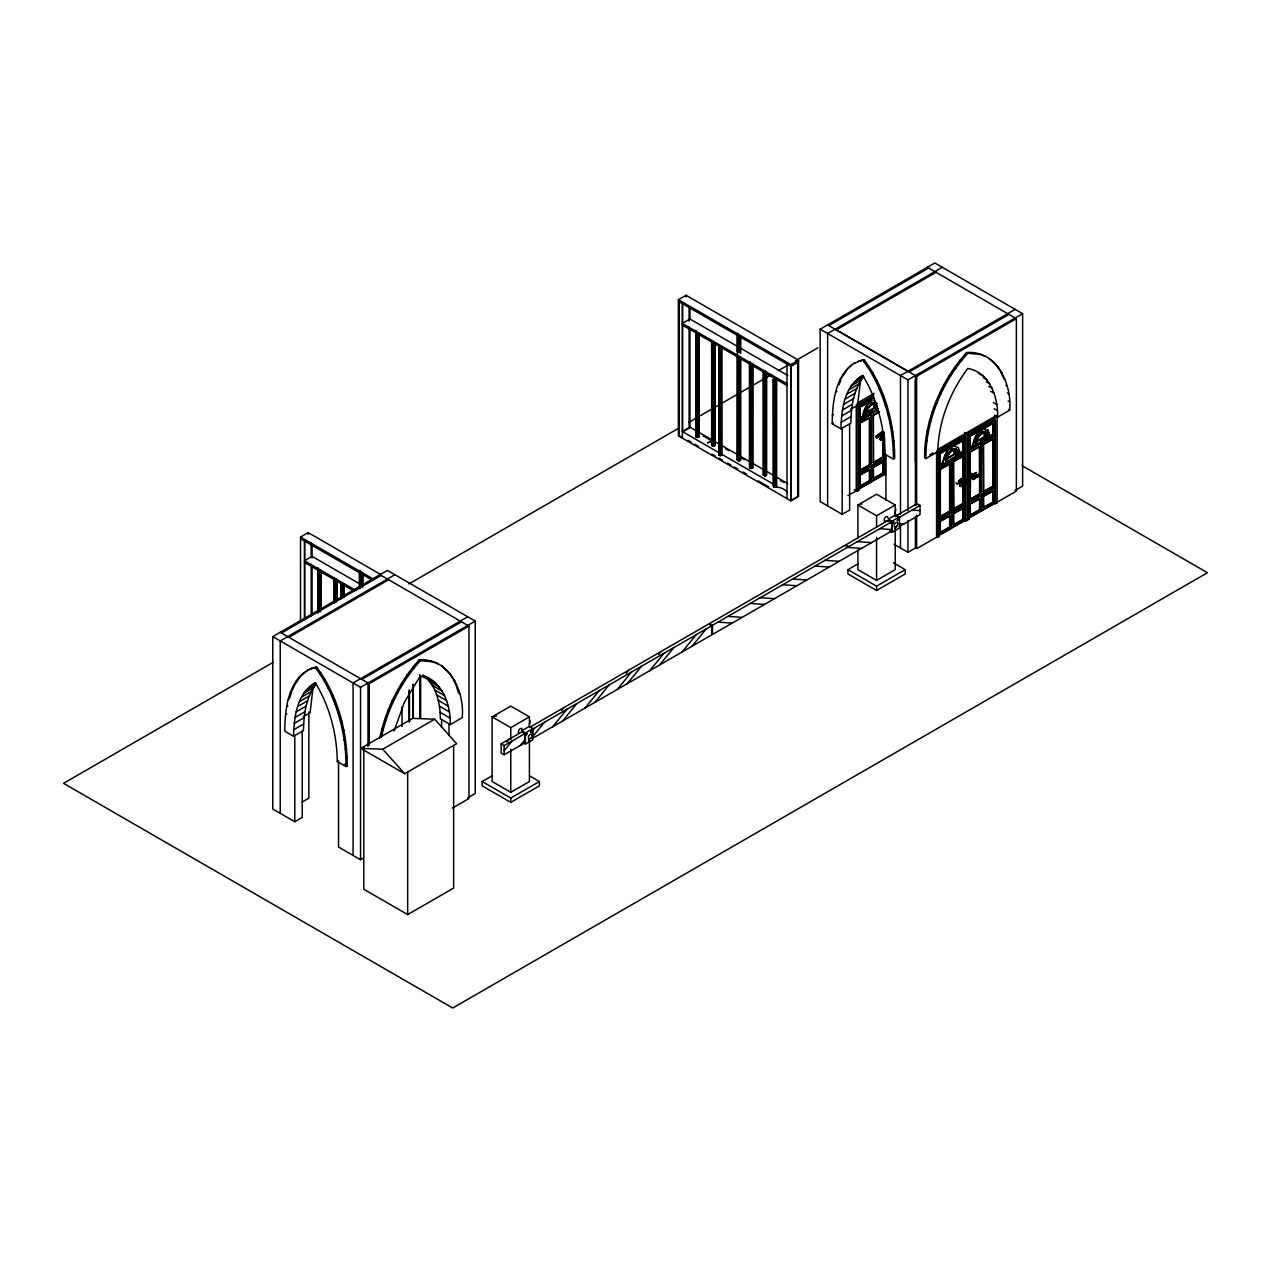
<?xml version="1.0" encoding="UTF-8"?>
<svg xmlns="http://www.w3.org/2000/svg" width="1271" height="1271" viewBox="0 0 1271 1271"><rect width="100%" height="100%" fill="white"/><g stroke="black" fill="none" stroke-linecap="round" stroke-linejoin="round"><path stroke-width="1.5" d="M718.925 454.176L720.371 455.606L721.944 454.414L772.816 483.79M776.533 486.443L776.581 379.711L774.929 378.742L773.356 379.441L773.308 486.173C777.741 487.826 782.189 486.634 786.987 491.972M965.182 482.487L966.596 480.104L968.152 480.994L966.913 483.33L961.051 486.555L959.748 485.808L965.356 480.819M980.497 474.798L975.175 477.07L973.554 479.501L971.997 478.595L971.997 476.975C980.672 471.922 982.642 476.689 973.475 477.689C972.792 475.608 976.716 475.02 977.701 476.45M975.556 476.943L975.175 478.357L973.697 476.212L976.541 476.514M976.335 476.609L976.144 477.451L973.92 476.18L973.92 477.324L979.194 474.051M832.219 423.799C832.441 402.129 835.015 375.104 855.319 362.553L854.08 363.268L864.058 359.614C885.045 387.83 894.609 423.545 894.657 458.418L893.418 459.133L884.68 454.081C884.33 426.643 877.165 399.03 862.818 375.533C844.182 385.558 841.45 409.818 840.957 428.835L832.219 423.799L833.458 423.084M924.78 449.171L924.621 457.878L925.86 458.593L937.823 451.682C938.332 421.654 949.945 392.421 967.739 368.479C989.887 372.149 998.212 397.41 997.671 417.126L1009.635 410.215C1012.097 384.239 996.909 350.145 966.5 352.544C942.748 379.123 927.353 413.536 924.78 449.171L926.019 449.886L925.86 458.593M312.205 684.688L315.415 682.956C329.761 706.454 336.926 734.066 337.276 761.504L346.014 766.556L347.253 765.841C347.205 730.952 337.641 695.237 316.654 667.037C289.105 673.09 284.656 707.709 284.815 731.206L293.553 736.259C293.998 717.114 296.89 692.981 315.51 682.781M306.375 689.867L316.288 684.148C305.93 697.096 303.737 714.461 303.467 730.539L293.553 736.259M853.778 382.444L863.692 376.724C853.334 389.689 851.141 407.038 850.871 423.116L840.957 428.835M850.649 409.246L857.496 405.306L860.737 378.996M971.155 475.672L971.076 474.639L971.203 476.069L976.541 472.462L969.344 475.418L973.062 477.753M966.786 482.726C960.288 479.628 963.64 482.726 964.705 479.167C962.973 474.925 960.638 484.41 968.152 480.994M964.562 479.914L964.594 478.659L964.673 479.834M866.012 412.455L874.13 407.769L873.892 404.21L877.53 406.307L875.401 403.971C869.396 403.701 865.964 411.2 866.393 416.427L877.768 409.866L877.88 408.341L874.257 406.243M946.196 458.752L954.33 454.065L954.076 450.506L957.714 452.603L957.953 456.162L946.577 462.723L945.545 462.136L956.92 455.558M958.191 456.511L957.984 451.475L958.715 456.797L964.832 452.667L964.324 437.017M959.764 453.143L963.18 451.475L963.18 440.417L953.361 446.407M987.885 438.876L987.631 435.333L984.469 432.394L985.502 432.998C979.512 432.728 976.08 440.227 976.493 445.454L987.885 438.876L984.247 436.795L976.112 441.482M985.47 431.52L988.425 434.491L988.631 439.528L994.764 435.397L994.764 420.034L981.879 427.469L981.879 432.092C993.731 429.169 975.111 433.189 975.953 441.688C974.666 454.78 974.555 433.157 981.466 432.331L981.355 427.167M989.696 435.858L987.996 430.218L989.696 435.858L993.096 434.189L993.096 423.148L983.277 429.137M971.282 477.102L969.153 477.578L970.551 477.118L970.234 499.376L979.798 493.863L979.544 446.566L969.98 452.095L969.98 473.781C973.427 475.275 968.963 476.689 973.221 474.385C969.868 473.606 967.612 477.038 973.697 476.212M740.31 459.324L739.102 460.785L737.355 459.657M882.868 435.222L884.076 434.11M926.019 449.886C928.593 414.251 943.988 379.838 967.739 353.274L979.719 354.355L985.168 356.309M883.965 434.539C881.613 436.906 881.359 431.06 884.012 432.076M882.662 434.253C882.598 432.934 882.471 435.667 883.266 434.603M962.274 480.899C962.814 476.704 963.99 480.708 962.497 481.201M963.068 478.389C971.187 482.869 960.209 477.26 963.37 480.788M962.131 480.486L962.592 479.199M972.792 478.118L968.883 476.673L972.792 478.118L972.093 477.34L973.173 476.72L970.551 475.418M969.503 476.704L969.98 475.386M969.948 476.371L969.852 477.356M883.869 432.903L883.202 431.854L884.076 432.696M496.262 716.193L495.595 715.255L494.546 716.367M863.279 416.554C861.738 412.567 867.728 402.144 869.682 402.414C863.502 406.386 859.974 434.126 859.863 407.181L869.428 401.652M858.465 421.479L865.122 417.651L866.298 409.532L871.35 403.304L870.826 398.395M857.957 421.178L864.598 417.349L865.63 417.952C860.769 406.688 883.949 399.062 871.763 403.066L871.461 398.03M943.463 462.851C941.922 458.863 947.928 448.441 949.882 448.711C943.686 452.683 940.159 480.422 940.063 453.477L949.612 447.948M945.306 463.947L946.498 455.828L951.534 449.6L951.026 444.691M938.141 467.474L944.782 463.645L945.831 464.249C944.941 458.005 948.881 448.854 956.062 449.092L958.509 451.761M946.577 462.723C946.148 457.496 949.58 449.998 955.585 450.268L957.714 452.603M964.419 478.468L964.212 480.597M973.395 445.565C971.854 441.577 977.844 431.155 979.798 431.441C973.602 435.397 970.091 463.152 969.98 436.191L979.544 430.678M529.467 724.534L530.071 720.832M894.959 514.485L895.864 508.94M340.866 585.264L342.487 586.471L344.107 585.534L342.868 584.612L340.866 585.264L340.882 597.592M695.825 436.255L697.858 437.431L698.557 435.858M718.766 347.92C721.197 351.765 723.326 345.14 718.766 347.92L718.766 454.891M713.682 444.103C717.877 445.851 709.345 446.725 712.443 444.183M751.924 466.711C755.133 469.253 746.554 468.332 750.684 466.6M773.356 379.441L773.531 486.65M776.581 379.711L774.96 380.649L773.372 379.934M765.73 474.019C768.939 476.561 760.36 475.64 764.491 473.908M312.936 688.231L310.092 712.713L303.245 716.669M379.727 738.308C385.733 709.377 399.301 681.939 419.096 659.967C449.505 657.552 464.693 691.662 462.231 717.638L450.268 724.549L440.354 718.83C440.259 702.958 436.35 685.037 422.798 675.155C442.848 682.527 450.792 704.817 450.268 724.549M381.411 737.148C387.512 708.9 400.985 682.193 420.336 660.682L432.315 661.762L437.764 663.732L436.525 663.017M964.419 479.056L963.593 479.548M970.869 475.354L970.806 474.448M880.183 433.22L882.503 433.888L882.408 432.903M966.786 482.186L962.385 480.12L963.291 478.627M962.608 479.723L962.417 481.089L956.999 484.267L962.64 479.612L961.13 478.738M969.138 476.307L969.582 475.036M969.535 476.371L970.234 474.576L971.235 475.656M394.058 730.984L404.448 702.1L420.336 675.902L432.712 680.875M290.01 697.159L291.552 692.171L290.312 692.886M970.504 477.26L969.614 477.499M292.171 690.677L294.046 686.197L292.807 686.912M838.955 384.763L840.83 380.267M964.339 479.246L963.768 478.103M883.043 433.649L883.52 432.299M965.436 481.169L966.516 480.549M975.175 477.07L973.554 477.88L969.614 475.576L969.932 476.593M294.777 684.878L300.274 676.458L307.916 669.976M739.563 459.514L737.514 460.293L737.72 459.212M846.565 370.528L840.21 379.489M882.868 433.189L883.409 432.108M883.266 433.459L882.948 432.172M966.691 481.9L965.801 483.52L966.913 481.725L963.45 479.358M970.853 476.99L971.171 475.878M962.306 481.201L963.18 481.773L963.18 503.459L953.615 508.988L953.361 461.691L962.91 456.162L963.18 478.007L961.877 478.452L961.877 482.233L963.466 480.899M506.843 742.026L509.115 739.229M504.126 750.716L512.102 740.961M520.268 745.442L525.034 739.611M532.501 730.475L534.503 728.029M532.501 736.91L544.449 722.278M561.496 710.521L563.863 707.629M552.631 726.758L566.85 709.345M562.576 721.007L576.812 703.61M584.978 708.074L599.197 690.677M594.939 702.339L609.159 684.926M626.19 673.169L628.573 670.262M617.325 689.406L631.56 671.994M627.286 683.655L641.505 666.242M658.553 654.486L660.92 651.594M649.688 670.723L663.907 653.31M659.633 664.971L673.868 647.575M682.034 652.039L696.254 634.642M691.98 646.304L706.215 628.891M883.027 432.251L882.058 434.221M883.695 432.791L882.567 432.426M963.497 479.421L964.038 478.69M860.689 503.888L862.088 504.015M964.61 481.63L965.182 481.026L959.748 485.808M975.747 476.863L975.556 477.975L973.379 476.879M884.028 435.699C879.151 437.669 879.389 442.006 884.092 437.86M883.917 434.031L876.815 437.971L883.456 432.204M879.564 439.512C884.918 436.763 882.392 435.222 884.521 437.637M884.092 437.319L880.851 440.259M964.419 481.804L965.801 482.615L961.051 486.555M882.678 434.746C879.516 435.794 884.235 432.505 880.946 432.442M959.97 479.866C957.031 481.359 963.768 481.487 959.97 479.866L959.97 480.597M972.188 475.1L972.998 474.512M880.755 432.648L882.233 433.506L880.374 433.03M962.878 479.374C961.782 483.266 962.497 479.644 960.94 478.945M878.658 435.969C877.737 434.285 874.909 436.446 877.546 436.811M883.059 435.079L882.471 434.269M969.439 477.562L969.948 476.784L972.474 478.309M963.227 478.547L964.26 478.69M963.497 478.881L966.596 480.915L966.596 480.104M970.027 474.321L970.536 474.448M974.793 475.942C976.589 475.894 974.349 477.483 974.142 476.132M974.571 476.832L974.571 476.005L976.541 477.133M884.314 437.192L883.011 436.446L884.521 437.065M878.754 434.285L881.137 434.332L879.786 433.57M964.721 483.361C961.988 484.33 963.831 480.184 966.468 483.377L966.468 482.09M963.815 482.98L962.989 483.409L963.815 482.313L965.372 483.663M880.485 434.777L880.263 435.445M960.669 481.645L959.367 480.899M969.694 477.451L968.883 476.673M960.574 481.137L959.16 481.01M973.221 473.845L972.792 474.639M678.412 299.686L686.054 295.269L798.538 360.217L798.538 496.437L790.896 500.838L678.412 435.889L678.412 299.686L790.896 364.634L798.538 360.217M300.528 621.805L300.528 537.045L308.17 532.628L381.459 574.937M787.766 375.469L689.962 319.005L682.32 323.406L786.987 383.842M302.228 731.254L302.228 817.46L294.793 821.749L272.757 809.023L272.757 636.612L387.433 570.409L475.227 621.106L475.227 793.517L467.76 797.823M281.463 633.022L381.205 575.429M394.9 574.714L280.224 640.934L280.224 813.345M849.632 423.831L849.632 510.036L842.196 514.326L820.16 501.616L820.16 329.189L934.836 262.986L1022.631 313.683L1022.631 486.094L1015.164 490.399M288.898 637.311L388.64 579.735M828.867 325.598L928.608 268.022M942.304 267.307L827.628 333.51L827.628 505.922M836.302 329.888L936.044 272.312M273.186 662.302L63.55 783.333L452.698 1008.014L1207.45 572.728L1022.106 465.726M408.928 583.929L678.714 428.184M689.025 422.226L718.226 405.354M721.674 403.384L737.132 394.455M740.564 392.469L771.497 374.611M778.376 370.639L786.956 365.683M795.551 360.726L817.889 347.825M798.538 361.87L790.896 366.286L678.412 301.338M695.11 430.106L689.962 427.135L682.32 431.552L718.194 452.254M682.892 431.711L689.39 427.962M302.689 673.503L303.928 672.788M306.676 670.691L312.173 668.053M299.035 677.173L300.274 676.458M310.934 668.768L316.654 667.037M295.73 681.653L296.969 680.938M850.092 366.08L851.332 365.365L846.438 369.75M859.577 360.63L858.338 361.345L864.058 359.614M315.415 667.752L319.911 673.948L321.15 673.233M843.134 374.23L844.373 373.515M309.187 686.991L315.796 683.178M288.247 699.527L289.486 698.812M862.818 360.329L867.315 366.525L868.554 365.81M319.911 673.948L324.169 680.779L325.408 680.064M303.801 693.283L313.715 687.563M301.481 697.207L311.395 691.488M286.658 706.755L287.897 706.041M859.609 377.265L862.914 375.358M856.59 379.568L863.2 375.755M299.432 701.624L309.361 695.904M835.651 392.104L836.89 391.389M867.315 366.525L871.572 373.372L872.812 372.657M851.205 385.86L861.118 380.14M346.014 766.556C346.189 739.531 339.993 712.475 328.14 688.199L329.38 687.484M297.684 706.501L307.598 700.766M285.546 714.493L286.785 713.778M848.885 389.784L858.799 384.064M296.222 711.792L306.136 706.056M846.836 394.201L856.749 388.481M893.418 459.133C893.592 432.108 887.396 405.052 875.544 380.776L876.783 380.061M467.76 616.785L353.084 682.988L353.084 855.415M845.088 399.078L855.002 393.359M295.063 717.448L304.976 711.728M331.81 696.095L333.05 695.364M361.79 679.397L461.532 621.821M843.626 404.369L853.54 398.633M294.236 723.453L304.15 717.718M272.757 636.612L360.551 687.309L475.227 621.106M1015.164 309.361L900.488 375.581L900.488 514.294M832.33 415.267L833.569 414.553M879.214 388.672L880.453 387.957M842.466 410.025L852.38 404.305M280.224 632.307L369.226 683.687L468.967 626.11L468.967 798.522L452.349 808.118M909.194 371.974L1008.936 314.398M335.115 704.388L336.354 703.673M857.194 403.161L874.162 393.359M293.728 729.729L303.642 724.009M873.733 395.488L857.115 405.084L857.115 491.289L858.783 490.336L858.783 406.275L873.733 397.648M858.465 406.132L871.35 398.697M841.64 416.03L851.554 410.295M859.863 407.181L869.682 401.811M820.16 329.189L907.955 379.886L1022.631 313.683M827.628 324.883L916.629 376.28L1016.371 318.687L1016.371 491.099L996.432 502.617M882.519 396.965L883.758 396.25M841.132 422.306L851.046 416.586M338.022 713.015L339.262 712.3M866.52 412.757L874.655 408.07L873.558 403.002M868.967 412.424L872.192 410.565M859.863 418.223L863.025 416.395M866.981 414.902L876.736 409.262M885.426 405.608L886.665 404.893M858.465 422.02L878.007 410.199M340.533 721.896L341.772 721.181M859.863 423.068L869.682 417.698L869.682 464.836L860.133 470.365L859.863 423.068L869.682 417.698M882.773 435.047L882.995 457.163L873.431 462.692L873.177 415.395L879.548 411.709M873.177 415.395L878.213 412.773M887.936 414.473L889.176 413.758M342.582 730.904L343.821 730.19M889.986 423.481L891.225 422.766M344.171 739.96L345.41 739.245M881.693 432.156C884.251 429.28 879.008 437.764 882.995 435.476M881.693 435.937L882.725 435.333L882.725 457.02L873.177 462.533M891.575 432.537L892.814 431.822M345.283 748.984L346.522 748.269M337.276 761.504L338.515 760.789L338.515 846.994L360.551 859.72L363.538 857.989M360.789 748.365L412.741 718.369L434.698 719.195L456.639 743.71L404.686 773.721L360.789 748.365L382.73 749.191L434.698 719.195M892.687 441.577L893.926 440.846M345.903 757.881L347.142 757.166M893.306 450.458L894.546 449.743M859.863 470.206L869.682 464.836M857.957 473.177L870.826 465.742L871.763 466.346L871.763 481.693L857.957 489.065M879.294 460.849L871.255 465.504L871.255 414.044M858.465 473.479L884.648 458.354L884.648 438.574M858.465 474.019L871.35 466.584L870.826 481.63M871.763 466.346L884.648 458.895L884.648 474.258L857.734 489.732L858.783 490.336M859.863 475.068L869.682 469.698L869.682 480.74L860.133 486.253L859.863 475.068L869.682 469.698M873.177 467.378L882.995 462.009L882.995 473.066L873.431 478.579L873.177 467.378L882.995 462.009M302.196 802.049L308.853 798.204L308.853 711.998M859.863 486.11L869.682 480.74M873.177 478.436L882.995 473.066M872.859 480.47L884.648 474.258M847.948 495.595L856.257 490.797L856.257 406.545M937.505 449.537L996.925 415.236M929.737 454.907L933.168 452.937M951.645 444.326L963.227 438.241M951.534 444.993L938.649 452.428L938.649 467.776M981.466 427.707L968.581 435.143L968.057 450.204L974.714 446.359M965.563 437.224L964.53 436.62L964.53 520.665L965.563 521.269L965.563 437.224L938.967 452.571L938.967 536.632L937.299 537.585L937.299 451.38L997.147 416.824L997.147 503.03L994.446 503.395M967.851 434.698L968.883 435.302L995.495 419.938L995.495 503.999M940.063 453.477L949.882 448.107M953.361 445.787L963.18 440.417M969.98 436.191L979.798 430.821M983.277 428.518L993.096 423.148M857.909 538.3L857.909 505L876.577 494.212L895.229 505L895.229 516.741M529.435 740.389L529.435 781.538L510.783 792.31L492.115 781.538L492.115 716.876L510.783 706.104L529.435 716.876L529.435 726.678M946.72 459.053L954.839 454.367L953.743 449.299L956.856 451.11M975.016 442.721L984.771 437.081L983.675 432.029M980.688 440.513L983.913 438.654M940.063 464.519L943.209 462.692M969.98 447.233L973.125 445.422M960.034 453.286L963.18 451.475M989.95 436.017L993.096 434.189M986.836 438.288L975.461 444.85L976.493 445.454M959.335 455.24L962.655 453.318M989.251 437.971L994.764 435.397M938.141 468.014L946.196 463.375M975.222 446.661L968.057 450.744L994.764 435.921L994.764 487.381L968.057 502.744L981.466 495.595L981.466 510.958L981.355 443.071L981.355 494.514M938.141 519.474L964.832 504.651L964.832 453.207L938.649 468.316L938.649 519.775M940.063 469.364L949.882 463.994L949.882 511.133L940.318 516.662L940.063 469.364L949.882 463.994M983.277 444.405L993.096 439.035L993.096 486.189L983.547 491.702L983.277 444.405L993.096 439.035M953.361 461.691L963.18 456.321M969.98 452.095L979.798 446.725M857.909 505L876.577 515.772L895.229 505M492.115 716.876L510.783 727.648L529.435 716.876M501.139 743.837L522.047 731.778L525.034 733.494L525.034 742.693L504.126 754.767L501.139 753.036L501.139 743.837L504.126 745.569L525.034 733.494M529.514 727.457L708.678 624.013L711.665 625.745L711.665 634.928L532.501 738.387L532.501 729.189L711.665 625.745M891.654 521.825L888.667 520.093L709.504 623.553L712.491 625.268L891.654 521.825L891.654 531.024L712.491 634.467L712.491 625.268M961.877 478.452L963.18 478.007M971.282 473.32L970.234 473.924L970.234 452.238M532.867 728.617L529.133 726.456L521.666 730.761L525.4 732.922L532.867 728.617L532.867 739.738L525.4 744.059L522.921 742.614M899.503 516.932L895.769 514.787L888.302 519.092L892.035 521.253L899.503 516.932L899.503 528.069L892.035 532.39L889.541 530.944M920.029 505.445L899.121 517.519L896.134 515.788L917.042 503.713L920.029 505.445L920.029 514.644L899.121 526.702M968.947 477.356L970.853 476.434L970.917 474.846M961.877 482.233L963.18 481.773M971.997 478.595L973.252 477.88M893.402 562.846L905.19 569.646L905.19 573.952L876.577 590.475L847.948 573.952L847.948 569.646L858.052 563.816M940.063 516.503L949.882 511.133M953.361 508.829L963.18 503.459M969.98 499.233L979.798 493.863M983.277 491.559L993.096 486.189M529.292 775.707L539.397 781.538L539.397 785.843L510.783 802.366L482.154 785.843L482.154 781.538L492.258 775.707M954.664 509.941L964.832 504.651M938.141 520.014L951.534 512.34L951.534 460.88M938.141 535.361L951.534 528.228L951.534 512.88L938.649 520.316L938.649 535.663M964.832 520.554L951.439 527.687L951.963 512.642L964.832 505.191L964.832 520.554L937.934 536.028L938.967 536.632M981.355 510.418L981.879 495.356L994.764 487.921L994.764 503.284L967.851 518.759L968.883 519.346L968.883 435.302M940.063 521.364L949.882 515.994L949.882 527.036L940.318 532.549L940.063 521.364L949.882 515.994M953.361 513.675L963.18 508.305L963.18 519.362L953.615 524.875L953.361 513.675L963.18 508.305M969.98 504.079L979.798 498.709L979.798 509.766L970.234 515.279L969.98 504.079L979.798 498.709M983.277 496.405L993.096 491.035L993.096 502.077L983.547 507.606L983.277 496.405L993.096 491.035M940.063 532.406L949.882 527.036M953.361 524.732L963.18 519.362M969.98 515.12L979.798 509.766M983.277 507.447L993.096 502.077M894.021 544.242L907.955 552.297L915.422 547.992L915.422 516.646M969.678 517.17L994.764 503.284M965.563 521.269L968.883 519.346M857.909 550.057L857.909 569.646L876.577 580.418L895.229 569.646L895.229 528.498M847.948 569.646L876.577 586.169L905.19 569.646M482.154 781.538L510.783 798.061L539.397 781.538M363.776 746.649L363.776 889.223L407.673 914.58L453.652 888.032L453.652 745.442M880.263 435.46L881.359 434.189M966.246 483.425L966.246 482.265L962.862 480.549M873.177 400.111L873.431 400.254M956.062 449.092L951.963 449.362L951.963 444.755M969.439 477.324L969.598 475.545M971.108 474.925L971.584 475.624M969.249 477.07L969.344 475.926M983.897 428.899L988.25 430.376M953.981 446.169L958.334 447.646L960.066 452.714M882.122 434.904L882.995 435.127M912.054 510.052L920.029 510.608M886.665 521.253L888.667 521.396L888.667 520.093M889.652 522.985L891.654 523.128M899.121 523.636L903.888 523.97M879.707 528.736L891.654 529.562M857.305 541.653L871.525 542.638M844.357 545.688L847.916 545.926M847.344 547.404L861.579 548.389M824.958 560.336L839.178 561.321M814.997 566.088L829.216 567.073M792.596 579.02L806.831 579.989M782.65 584.755L796.869 585.74M760.249 597.688L774.468 598.673M750.287 603.439L764.522 604.424M727.902 616.371L742.121 617.356M717.94 622.123L732.175 623.092M962.179 480.041L962.211 481.121M964.26 480.406L964.562 479.103M927.369 267.307L1016.371 318.687M978.479 353.64L979.719 354.355M988.933 358.486L994.7 362.982M972.649 352.607L973.888 353.338M993.461 362.267L998.688 367.621M966.5 352.544L967.739 353.274M997.449 366.906L1002.12 373.07M1003.693 378.551L1004.932 379.266M1005.869 385.431L1007.109 386.146M960.368 359.709L961.607 360.424M978.686 373.467L983.643 376.327M983.516 377.852L986.82 379.759M1007.395 392.946L1008.634 393.66M986.312 381.84L989.616 383.747M988.727 386.336L992.031 388.243M954.537 367.446L955.776 368.177M1008.237 401.001L1009.476 401.715M990.729 391.309L994.033 393.216M1008.396 409.5L1009.635 410.215M949.087 375.708L950.327 376.423M993.429 402.542L996.734 404.448M994.129 408.722L997.433 410.628M944.083 384.382L945.322 385.097M994.383 415.236L997.671 417.126M835.063 329.221L907.923 371.275M939.555 393.39L940.794 394.105M915.422 380.14L915.422 461.786M935.551 402.637L936.791 403.352M987.44 432.775L988.838 436.811M986.789 433.824L985.74 433.236L986.947 436.763M981.148 431.87L982.181 432.474M984.008 433.236L987.631 435.333M981.26 432.49L980.942 427.406M985.2 434.714L985.311 432.696M984.358 435.254L987.996 437.351M932.136 412.042L933.375 412.757M964.467 432.505L967.231 434.11L967.231 520.316M981.466 443.611L980.942 494.769L981.879 495.356M929.308 421.495L930.547 422.21M927.131 430.901L928.37 431.616M877.34 403.749L875.354 402.494M957.524 450.045L955.554 448.79M871.032 402.843L872.081 403.447M951.232 449.14L952.265 449.743M954.442 452.54L958.064 454.637M874.13 407.769L877.768 409.866M954.33 454.065L957.953 456.162M925.622 440.147L926.861 440.878M867.728 407.213L868.76 407.8M947.912 453.509L948.944 454.097M978.924 474.147L980.227 474.893M866.298 409.532L867.489 410.104M946.498 455.828L947.673 456.4M978.654 474.226L980.418 475.386M978.098 474.433L980.148 475.465M977.828 474.544L979.877 475.561M856.257 404.591L857.496 405.306M977.542 474.655L979.607 475.64M977.272 474.766L979.067 475.847M976.986 474.893L978.797 475.958M951.439 460.34L951.963 512.102M976.716 475.02L978.527 476.085M870.826 414.282L871.35 466.044M976.43 475.147L978.241 476.196M976.16 475.29L977.971 476.323M865.599 411.995L866.631 412.598M945.783 458.291L946.816 458.895M977.431 476.593L975.445 476.228M994.764 487.381L968.057 502.204L968.581 451.046M970.186 473.781L971.791 475.449L972.188 474.369M969.741 473.876L971.409 474.671M973.475 476.244L975.937 477.61L976.144 476.704M973.252 476.26L975.747 477.785M865.233 414.441L866.282 415.029M945.433 460.738L946.466 461.325M973.173 476.72L970.409 474.861M865.344 415.839L866.393 416.427M881.248 432.839L882.773 433.125L882.455 434.761M879.993 433.395L881.566 434.015M960.177 479.691L961.766 480.311M964.228 481.979L966.913 483.33M879.58 433.729L880.914 435.159L879.58 434.396M961.098 480.788L959.78 480.692M964.927 483.218L963.625 483.075M878.96 434.158L880.263 434.904M878.483 434.46L879.77 435.206M882.519 436.747L884.314 437.748M958.668 480.756L960.24 481.868M962.719 483.059L964.498 484.044M878.499 434.984L879.802 435.731M882.249 436.938L883.838 438.034M958.382 480.946L959.986 482.027M962.433 483.234L964.038 484.33M881.963 437.129L883.567 438.209M962.147 483.425L963.752 484.505M877.641 435.032L878.944 435.778M881.693 437.319L882.98 438.066M958.413 481.471L959.716 482.217M961.877 483.615L963.18 484.362M881.407 437.526L883.297 438.4M961.591 483.822L963.482 484.696M881.137 437.717L883.027 438.574M961.321 484.013L963.211 484.871M877.085 435.429L878.388 436.175M881.454 438.034L882.757 438.781M961.639 484.33L962.941 485.077M876.815 435.635L878.102 436.382M880.851 437.923L882.487 438.972M961.051 484.219L962.671 485.268M876.529 435.858L877.832 436.604M880.581 438.145L882.201 439.178M960.765 484.442L962.401 485.474M880.295 438.352L881.931 439.385M960.495 484.648L962.131 485.681M880.025 438.574L881.327 439.321M960.209 484.871L961.512 485.617M875.989 436.287L877.276 437.033M880.374 438.845L881.661 439.591M960.558 485.141L961.861 485.887M682.32 325.058L786.987 385.494M875.703 436.509L877.355 437.526M879.754 438.797L881.391 439.814M955.903 482.805L957.19 483.552M959.939 485.109L961.591 486.11M875.783 437.002L877.085 437.748M879.484 439.035L881.121 440.036M959.669 485.331L961.321 486.332M884.648 458.354L884.123 454.097M884.648 458.895L884.123 473.956M968.057 518.091L968.581 503.03M951.026 512.038L951.963 512.642M882.265 473.177L885.379 474.973L885.379 453.477M854.35 489.685L857.115 491.289M698.542 432.092L787.766 483.6M703.117 435.889L711.696 440.846M725.423 448.774L728.855 450.744M740.866 457.687L744.298 459.657M780.33 480.47L783.762 482.456M688.04 440.306L691.472 442.276M694.903 444.262L698.335 446.248M712.062 454.176L715.494 456.146M718.925 458.132L722.357 460.118M727.505 463.089L730.936 465.059M734.368 467.045L737.8 469.031M742.947 472.002L746.379 473.988M758.39 480.915L768.685 486.857M682.606 437.653L679.27 435.731L679.27 301.179M379.965 574.714L468.967 626.11M300.528 537.045L373.817 579.354M300.528 538.697L373.07 580.577M360.122 584.088L312.078 556.348L304.436 560.765L355.912 590.475M304.436 562.418L354.196 591.142M442.769 666.624L441.53 665.909L451.3 675.044M431.076 661.047L432.315 661.762M446.057 669.69L447.297 670.405M425.245 660.03L426.484 660.745M419.096 659.967L420.336 660.682M454.716 680.478L453.477 679.763L456.289 685.975M459.705 693.569L458.466 692.854L456.829 687.69M412.964 667.132L414.203 667.847M426.325 678.031L436.239 683.75M429.503 681.463L439.416 687.182M432.299 685.434L442.213 691.17M434.714 689.931L444.628 695.666M407.133 674.869L408.372 675.584M436.716 694.919L446.629 700.639M438.288 700.337L448.202 706.056M401.684 683.131L402.923 683.846M439.416 706.152L449.33 711.871M440.116 712.332L450.029 718.051M396.679 691.805L397.918 692.52M392.151 700.814L393.39 701.528M388.148 710.06L389.387 710.775M384.732 719.465L385.971 720.18M381.904 728.919L383.159 729.633M344.346 764.157L347.253 765.841M964.53 479.199L963.529 478.325M382.73 749.191L404.686 773.721M450.903 675.679L452.619 678.412M871.572 373.372L875.544 380.776M324.169 680.779L328.14 688.199M1000.881 372.355L1002.994 376.994M966.024 482.44L966.024 483.473M992.842 423.005L992.842 434.047M992.842 438.892L992.842 486.03M992.842 490.892L992.842 501.934M983.547 444.564L983.547 491.702M983.547 496.548L983.547 507.606M981.562 427.056L981.562 431.711M979.544 446.566L979.544 493.72M979.544 498.566L979.544 509.607M977.177 476.18L975.238 476.371M976.954 476.307L975.016 476.514M975.365 477.006L975.365 478.166M974.984 477.118L974.984 478.563M974.809 477.165L974.809 478.77M973.554 477.88L973.554 479.501M970.234 436.35L970.234 447.392M970.234 477.689L970.234 499.376M970.234 504.237L970.234 515.279M968.057 474.496L968.057 478.452M964.8 481.439L964.61 482.646M962.91 440.274L962.91 451.316M962.91 456.162L962.91 477.848M962.91 481.63L962.91 503.316M962.91 508.162L962.91 519.204M962.64 479.612L962.417 481.089M962.131 478.611L962.131 482.376M961.321 480.645L961.098 481.455M960.892 481.55L959.573 480.788M953.615 461.834L953.615 508.988M953.615 513.834L953.615 524.875M949.612 463.851L949.612 510.99M949.612 515.835L949.612 526.877M940.318 453.62L940.318 464.662M940.318 469.507L940.318 516.662M940.318 521.507L940.318 532.549M936.584 450.967L936.584 537.172L916.629 548.691L916.629 514.993M916.629 376.28L916.629 505.08M915.422 375.581L915.422 504.889M907.955 379.886L907.955 510.688M907.955 520.586L907.955 552.297M900.488 526.194L900.488 547.992M892.035 521.253L892.035 532.39M885.919 455.32L885.919 500.393M884.346 454.827L884.346 474.369M882.725 461.866L882.725 472.907M882.233 433.506L882.233 434.793M881.947 432.315L881.947 436.08M876.577 515.772L876.577 527.529M876.577 537.315L876.577 580.418M876.577 586.169L876.577 590.475M873.431 415.538L873.431 462.692M873.431 467.537L873.431 478.579M869.428 417.555L869.428 464.693M869.428 469.539L869.428 480.581M860.133 407.324L860.133 418.366M860.133 423.211L860.133 470.365M860.133 475.211L860.133 486.253M842.196 428.12L842.196 514.326M790.896 364.634L790.896 500.838M786.987 364.03L786.987 498.582M776.359 379.235L776.374 486.666M776.088 379.028L776.12 486.857M775.787 380.522L775.787 487.015M775.389 380.617L775.389 487.095M774.96 380.649L774.96 487.127M774.547 380.601L774.547 487.095M774.15 380.506L774.15 487M773.801 380.363L773.801 486.841M766.572 372.292L766.524 475.084M766.365 372.768L766.365 475.306M766.095 372.959L766.095 475.513M765.762 373.118L765.762 475.656M765.364 371.227L765.364 475.751M764.951 371.259L764.951 475.783M764.522 371.227L764.522 475.735M764.125 371.132L764.125 475.64M764.093 371.466L764.093 474.004M763.776 370.973L763.776 475.497M763.49 371.799L763.521 475.29M763.283 372.276L763.283 474.814M752.766 364.984L752.718 467.776M752.559 363.49L752.559 467.998M752.289 363.681L752.289 468.205M751.955 363.824L751.955 468.348M751.558 363.919L751.558 468.443M751.145 363.951L751.145 468.475M750.716 363.919L750.716 468.427M750.287 362.171L750.319 468.332M749.954 362.33L749.969 468.189M749.699 362.521L749.715 467.982M749.477 362.998L749.477 467.506M740.596 335.766L740.596 353.481M740.596 357.421L740.564 460.023M740.437 336.243L740.437 351.988M740.437 357.898L740.437 460.261M740.215 336.45L740.215 352.194M740.215 358.104L740.215 460.467M739.897 336.608L739.897 352.353M739.897 358.263L739.897 460.626M739.515 336.72L739.515 352.464M739.515 358.374L739.515 460.738M739.102 336.767L739.102 352.512M739.102 358.422L739.102 460.785M738.673 334.781L738.673 352.496M738.673 356.436L738.673 460.769M738.276 334.702L738.276 352.417M738.276 356.357L738.276 460.69M737.911 334.559L737.911 352.274M737.911 356.214L737.911 460.547M737.72 333.224L737.625 352.099M737.72 354.879L737.625 460.356M737.482 333.431L737.434 351.876M737.482 355.086L737.434 460.134M737.339 333.908L737.339 459.895M721.753 347.714L721.785 455.145M721.499 347.507L721.515 455.336M721.181 349.001L721.181 455.495M720.784 349.096L720.784 455.574M720.371 349.112L720.371 455.606M719.942 349.08L719.942 455.574M719.545 348.985L719.545 455.479M719.195 348.842L719.195 455.32M718.941 348.635L718.941 455.129M714.858 344.203L714.874 445.263M714.715 342.948L714.715 445.486M714.445 343.138L714.445 445.692M714.111 343.297L714.111 445.835M713.714 343.377L713.714 445.93M713.301 341.438L713.301 445.962M712.872 341.406L712.872 445.914M712.475 341.311L712.475 445.819M712.125 341.152L712.125 445.676M711.696 340.723L711.871 445.47M711.633 340.485L711.633 444.993M699.066 333.987L699.002 436.763M698.843 334.448L698.843 437.002M698.589 332.684L698.589 437.192M698.256 332.827L698.256 437.335M697.858 332.923L697.858 437.431M697.445 332.938L697.445 437.462M697.016 332.907L697.016 437.431M696.619 332.811L696.619 437.335M696.27 332.668L696.27 437.176M695.841 330.253L696.015 436.986M689.962 307.105L689.962 319.005M689.962 328.538L689.962 427.135M689.104 307.264L689.104 321.118M689.104 327.044L689.104 427.962M686.054 295.269L686.054 296.921M682.606 303.102L682.606 431.711M682.32 303.594L682.32 438.145M525.4 732.922L525.4 744.059M510.783 727.648L510.783 739.404M510.783 749.207L510.783 792.31M510.783 798.061L510.783 802.366M504.126 745.569L504.126 754.767M449.028 723.835L449.028 735.591M441.593 719.545L441.593 727.377M420.653 676.394L420.653 717.956M419.795 674.583L419.795 718.115M413.297 684.259L413.297 717.908M413.011 684.767L413.011 718.401M409.469 690.9L409.469 722.246M409.103 689.883L409.103 719.465M407.673 771.99L407.673 914.58M402.033 706.946L402.033 726.535M369.226 683.687L369.226 745.124M368.018 682.988L368.018 746.411M362.712 573.126L362.68 585.168M362.616 572.871L362.553 587.377M362.33 573.809L362.33 585.613M362.013 573.968L362.14 586.249M361.631 574.063L361.774 586.106M361.218 572.157L361.218 585.931M360.789 572.125L360.789 585.915M360.551 687.309L360.551 859.72M360.392 572.045L360.392 585.836M360.154 570.425L360.154 588.139M359.836 570.584L359.836 588.298M359.598 570.79L359.598 588.505M359.471 571.013L359.471 588.743M343.869 585.057L344.06 597.561M343.631 586.201L343.631 596.067M343.297 586.344L343.297 596.21M342.9 586.439L342.9 596.306M342.487 586.471L342.487 596.337M342.058 586.439L342.058 598.26M341.661 586.344L341.661 598.164M341.311 586.185L341.311 598.021M341.025 585.041L341.025 598.848M337.037 579.83L337.037 599.547M336.799 579.354L336.831 600.023M336.561 580.497L336.561 600.214M336.227 580.64L336.227 600.357M335.83 578.766L335.83 602.422M335.417 578.798L335.417 602.454M334.988 578.75L334.988 602.422M334.591 578.655L334.559 602.661M334.241 578.512L334.225 602.804M333.812 578.083L333.987 601.977M333.796 579.56L333.749 601.501M321.182 571.33L321.118 609.047M320.959 571.807L320.959 609.27M320.705 570.028L320.705 611.446M320.371 570.171L320.371 611.589M319.974 570.266L319.974 611.685M319.545 570.298L319.545 609.73M319.132 570.266L319.132 611.669M318.735 570.171L318.735 611.573M318.354 568.677L318.354 612.05M318.115 567.835L317.957 612.972M317.893 569.344L317.893 612.717M312.078 544.465L312.078 558.001M312.078 565.881L312.078 615.196M311.204 542.638L311.204 556.491M311.204 564.403L311.204 615.847M308.17 532.628L308.17 534.281M304.722 540.445L304.722 617.627M304.436 540.953L304.436 619.597M294.793 735.544L294.793 821.749M886.523 520.713A2.637 1.525 -60 0 1 884.203 520.347A2.637 1.525 -60 0 1 885.871 516.868A2.637 1.525 -60 0 1 887.905 517.837M519.299 733.208A2.637 1.525 -60 0 1 518.552 730.873A2.637 1.525 -60 0 1 520.872 728.41A2.637 1.525 -60 0 1 522.047 730.317M707.597 442.721L710.124 442.006L707.597 442.721M526.941 733.446L526.401 734.829L526.941 733.446M531.294 730.936L530.754 732.318L531.294 730.936M529.213 739.277L528.672 740.675L529.213 739.277M893.608 521.745L893.068 523.144L893.608 521.745M897.962 519.235L897.421 520.633L897.962 519.235M895.69 527.703L895.149 529.086L895.69 527.703M797.68 362.028L791.182 365.794L791.182 500.345L797.68 496.596L797.68 362.028M896.468 526.464A2.637 1.525 -60 0 0 897.31 522.381A2.637 1.525 -60 0 0 894.18 525.145A2.637 1.525 -60 0 0 896.468 526.464M530.674 738.356A2.637 1.525 -60 0 0 531.516 734.257A2.637 1.525 -60 0 0 528.386 737.037A2.637 1.525 -60 0 0 530.674 738.356"/></g></svg>
